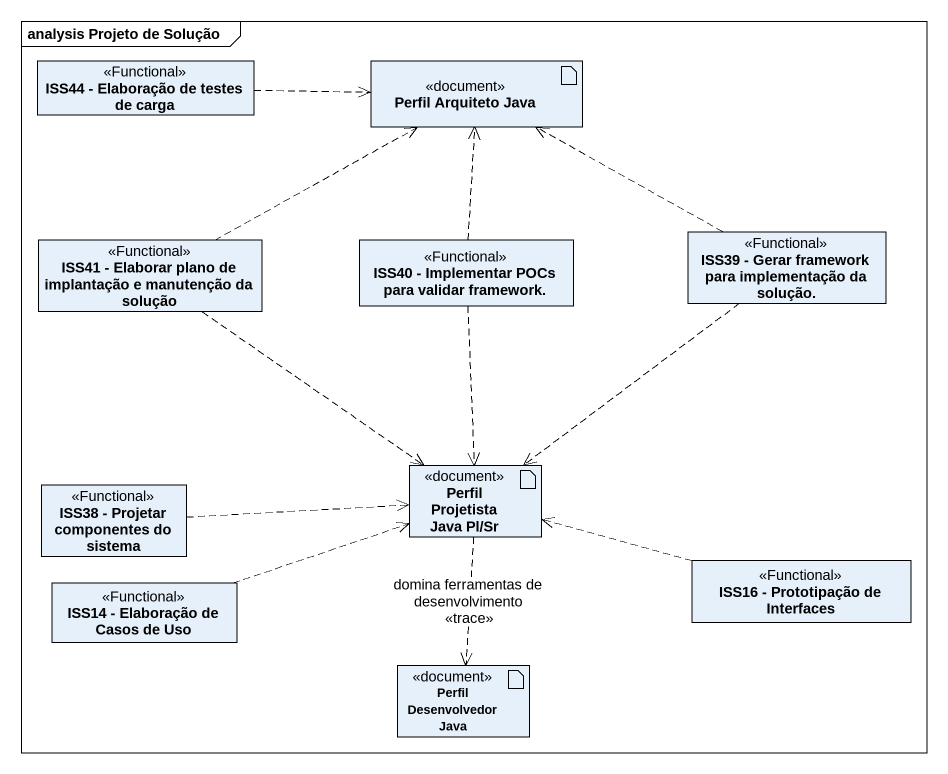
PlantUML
@startuml
mainframe analysis Projeto de Solução
allowmixing
hide circle
hide empty members
class "ISS44 - Elaboração de testes de carga" as ISS44_Elaboração_de_testes <<Functional>>
artifact "Perfil Arquiteto Java" as Perfil_Arquiteto_Java <<document>>
class "ISS41 - Elaborar plano de implantação e manutenção da solução" as ISS41_Elaborar_plano_de <<Functional>>
class "ISS40 - Implementar POCs para validar framework." as ISS40_Implementar_POCs_para <<Functional>>
class "ISS39 - Gerar framework para implementação da solução." as ISS39_Gerar_framework_para <<Functional>>
class "ISS38 - Projetar componentes do sistema" as ISS38_Projetar_componentes <<Functional>>
artifact "Perfil Projetista Java Pl/Sr" as Perfil_Projetista_Java_Pl_Sr <<document>>
class "ISS16 - Prototipação de Interfaces" as ISS16_Prototipação_de <<Functional>>
class "ISS14 - Elaboração de Casos de Uso" as ISS14_Elaboração_de_Casos <<Functional>>
artifact "Perfil Desenvolvedor Java" as Perfil_Desenvolvedor_Java <<document>>
ISS44_Elaboração_de_testes .right.> Perfil_Arquiteto_Java
ISS41_Elaborar_plano_de .right.> Perfil_Arquiteto_Java
ISS41_Elaborar_plano_de ..> Perfil_Projetista_Java_Pl_Sr
ISS40_Implementar_POCs_para .up.> Perfil_Arquiteto_Java
ISS40_Implementar_POCs_para ..> Perfil_Projetista_Java_Pl_Sr
ISS39_Gerar_framework_para .left.> Perfil_Arquiteto_Java
ISS39_Gerar_framework_para ..> Perfil_Projetista_Java_Pl_Sr
ISS38_Projetar_componentes .right.> Perfil_Projetista_Java_Pl_Sr
Perfil_Projetista_Java_Pl_Sr ..> Perfil_Desenvolvedor_Java : domina ferramentas de desenvolvimento\n<<trace>>
ISS16_Prototipação_de .left.> Perfil_Projetista_Java_Pl_Sr
ISS14_Elaboração_de_Casos .right.> Perfil_Projetista_Java_Pl_Sr
@enduml
